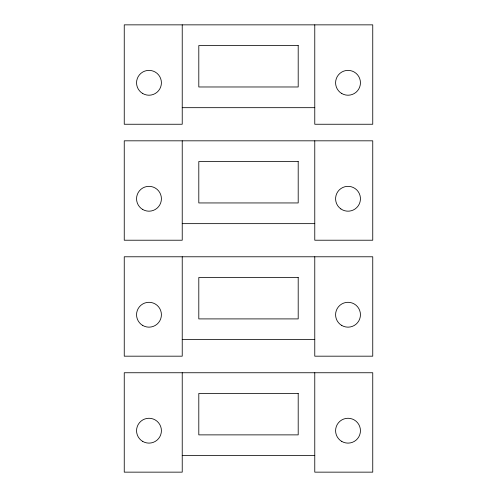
<?xml version="1.0" encoding="UTF-8"?>
<svg xmlns="http://www.w3.org/2000/svg" width="497" height="497" viewBox="0 0 497 497"><rect width="100%" height="100%" fill="white"/><g stroke="black" fill="none" stroke-linecap="round" stroke-linejoin="round"><path stroke-width="0.75" d="M182.231 107.681L314.769 107.681M182.231 223.65L314.769 223.65M182.231 339.619L314.769 339.619M182.231 455.581L314.769 455.581M314.769 24.85L314.769 124.25L372.75 124.25L372.75 24.85L124.25 24.85L124.25 124.25L182.231 124.25L182.231 24.85M314.769 140.819L314.769 240.219L372.75 240.219L372.75 140.819L124.25 140.819L124.25 240.219L182.231 240.219L182.231 140.819M314.769 256.781L314.769 356.181L372.75 356.181L372.75 256.781L124.25 256.781L124.25 356.181L182.231 356.181L182.231 256.781M314.769 372.75L314.769 472.15L372.75 472.15L372.75 372.75L124.25 372.75L124.25 472.15L182.231 472.15L182.231 372.75M298.2 45.556L198.8 45.556L198.8 86.975L298.2 86.975L298.2 45.556M298.2 161.525L198.8 161.525L198.8 202.944L298.2 202.944L298.2 161.525M298.2 277.494L198.8 277.494L198.8 318.906L298.2 318.906L298.2 277.494M298.2 393.456L198.8 393.456L198.8 434.875L298.2 434.875L298.2 393.456M142.769 441.454A12.425 12.425 0 0 0 161.407 430.694A12.425 12.425 0 0 0 142.769 419.934A12.425 12.425 0 0 0 142.769 441.454M341.806 441.454A12.425 12.425 0 0 0 360.443 430.694A12.425 12.425 0 0 0 341.806 419.934A12.425 12.425 0 0 0 341.806 441.454M142.769 325.492A12.425 12.425 0 0 0 161.407 314.725A12.425 12.425 0 0 0 142.769 303.965A12.425 12.425 0 0 0 142.769 325.492M341.806 325.492A12.425 12.425 0 0 0 360.443 314.725A12.425 12.425 0 0 0 341.806 303.965A12.425 12.425 0 0 0 341.806 325.492M142.769 209.523A12.425 12.425 0 0 0 161.407 198.763A12.425 12.425 0 0 0 142.769 188.003A12.425 12.425 0 0 0 142.769 209.523M340.861 208.92A12.425 12.425 0 0 0 360.393 199.881A12.425 12.425 0 0 0 342.8 187.487A12.425 12.425 0 0 0 340.861 208.92M142.769 93.554A12.425 12.425 0 0 0 161.407 82.794A12.425 12.425 0 0 0 142.769 72.034A12.425 12.425 0 0 0 142.769 93.554M341.806 93.554A12.425 12.425 0 0 0 360.443 82.794A12.425 12.425 0 0 0 341.806 72.034A12.425 12.425 0 0 0 341.806 93.554"/></g></svg>
